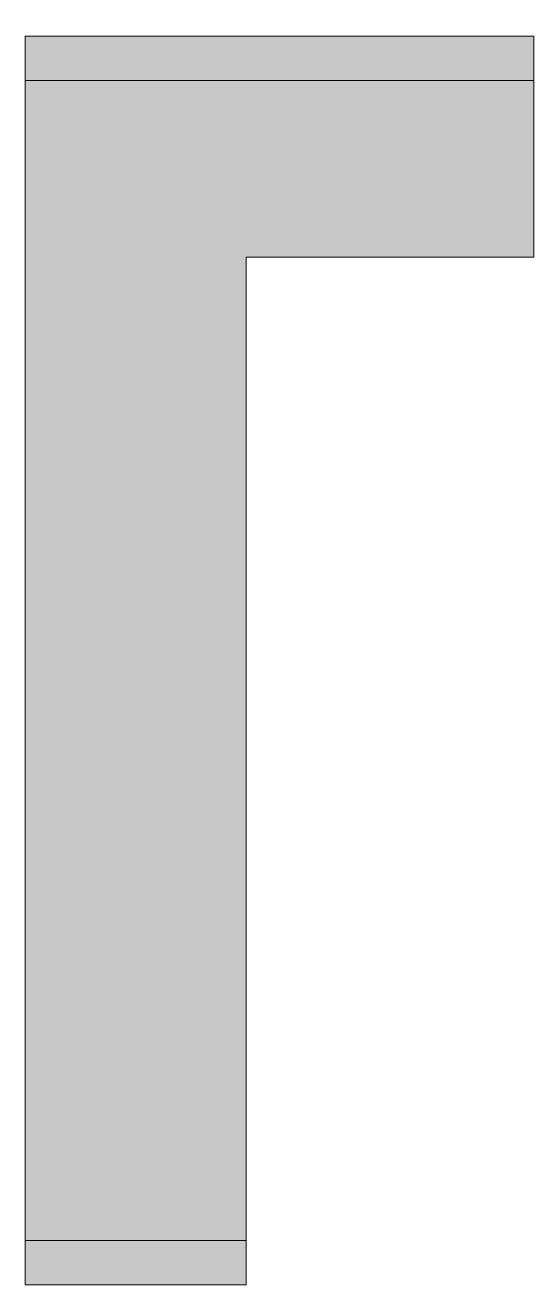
# Model space of a CAD drawing. Extents: x 0 to 230, y -20 to 550.
import ezdxf

# ---------------------------------------------------------------- set-up
doc = ezdxf.new("R2010")
doc.units = 13
doc.layers.get('0').update_dxf_attribs({"linetype": 'CONTINUOUS', "lineweight": 0})
doc.layers.add('Hardmask', color=5, linetype='CONTINUOUS', lineweight=0)

msp = doc.modelspace()

# ---------------------------------------------------------------- hatches: boundary and pattern name
msp.add_hatch(color=256).paths.add_polyline_path([(0, 525), (0, 0), (100, 0), (100, 445), (230, 445), (230, 525), (100, 525), (0, 525)])
at = {"layer": 'Hardmask'}
h = msp.add_hatch(color=256, dxfattribs=at)
edge = h.paths.add_edge_path()
edge.add_line((0, 525), (230, 525))
edge.add_line((230, 525), (230, 545))
edge.add_line((230, 545), (0, 545))
edge.add_line((0, 545), (0, 525))
edge.add_line((150, 550), (150, 550))
edge.add_line((150, 550), (150, 550))
edge.add_line((150, 550), (150, 550))
edge.add_line((150, 550), (150, 550))
msp.add_hatch(color=256, dxfattribs=at).paths.add_polyline_path([(0, 0), (100, 0), (100, -20), (0, -20)])

# ---------------------------------------------------------------- linework, layer by layer
for p, q in [((0, 525), (0, 0)), ((100, 525), (0, 525)), ((0, 525), (0, 525)), ((100, 525), (230, 525)), ((230, 525), (230, 445)), ((230, 445), (100, 445)), ((100, 0), (100, 445)), ((0, 0), (100, 0))]:
    msp.add_line(p, q)
for p, q in [((150, 550), (150, 550)), ((150, 550), (150, 550)), ((150, 550), (150, 550)), ((150, 550), (150, 550)), ((230, 545), (0, 545)), ((0, 545), (0, 525)), ((230, 525), (230, 545)), ((0, 525), (230, 525)), ((0, 0), (100, 0)), ((0, -20), (0, 0)), ((100, 0), (100, -20)), ((0, -20), (100, -20))]:
    msp.add_line(p, q, dxfattribs=at)

doc.saveas('drawing.dxf')
